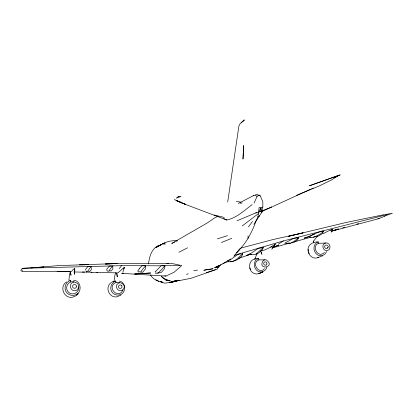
<?xml version="1.0" encoding="UTF-8"?>
<svg xmlns="http://www.w3.org/2000/svg" width="413" height="413" viewBox="0 0 413 413"><rect width="100%" height="100%" fill="white"/><g stroke="black" fill="none" stroke-linecap="round" stroke-linejoin="round"><path stroke-width="0.62" d="M78.744 286.803C79.198 290.06 76.875 293.225 73.643 293.798A5.839 5.808 -10.9 0 1 67.892 291.449C65.166 288.357 67.071 283.199 70.793 281.873C75.791 280.783 82.285 285.605 76.808 290.06C71.15 293.607 67.288 283.184 73.886 282.208L73.751 281.609M227.692 202.055L238.884 126.115L240.175 123.533L244.207 119.966L243.582 121.076M70.318 271.785L69.379 275.394L68.919 280.381M74.841 269.586L74.299 274.263L74.81 268.264L72.838 269.741L71.516 271.578M148.52 263.907C149.387 256.845 151.354 249.075 158.251 245.59M313.431 242.101L313.612 241.016L317.473 236.215M116.889 273.463L117.302 276.947L116.647 273.189L118.159 272.678L124.37 267.232L122.785 272.425M236.995 220.79L255.683 212.943L258.523 212.473L260.118 211.404L260.877 207.951L262.394 207.032L262.012 211.977L253.938 224.238M85.553 270.164L85.868 268.915L87.881 266.561L91.552 266.462M264.506 268.667C258.91 275.239 250.959 262.818 258.848 259.885L258.605 258.548L256.845 258.45L254.862 259.121L256.979 253.582M123.91 268.92L124.37 267.232M256.643 219.979L258.863 213.263L242.235 225.942M256.272 220.196C252.162 232.359 245.807 243.938 236.391 252.87L239.979 248.807L233.753 256.282M313.612 241.016L312.884 243.014L316.105 241.925L318.284 241.925L318.547 243.303C310.591 246.339 318.717 259.101 324.401 252.4M327.7 245.941A1.864 1.704 69 0 0 325.976 245.09A1.864 1.704 69 0 0 324.67 246.416C324.159 248.507 327.566 249.555 327.953 247.279M115.671 272.725L114.499 276.767L114.194 280.303M327.705 247.914L328.474 246.169M254.109 203.051L257.067 196.371L258.584 195.463L260.35 195.927L262.828 201.849L262.854 207.269M123.053 289.833C118.583 300.205 105.754 286.983 116.001 282.477C120.694 281.372 127.751 285.445 122.424 290.117C118.164 292.889 113.89 285.935 118.221 283.308L119.682 282.802M261.429 252.477L261.966 254.32L260.546 251.145C265.92 250.092 270.887 247.082 275.363 244.037L271.785 249.297M260.877 207.951L258.523 212.473L259.111 207.491L260.877 207.951L262.012 211.977L260.118 211.404L259.008 211.786M20.758 270.644L21.249 269.71L22.983 268.3L43.855 267.056L38.094 267.423M254.862 259.121L255.43 258.079M218.988 266.437L217.217 269.131L206.304 272.657M331.164 232.235L332.408 230.459M248.43 226.902L252.555 221.425M119.197 268.61L121.639 265.657L164.968 265.822L164.611 268.584L161.622 272.152L157.606 273.282M21.848 268.77L22.983 268.3L121.639 265.657M274.325 245.193L275.363 244.037M218.921 266.7L215.472 267.815L218.921 266.7L220.857 264.588M241.171 122.976L244.207 119.966M111.469 282.456C104.474 286.617 108.862 298.093 116.812 296.859L119.605 295.656M161.209 265.616L155.087 272.048L155.494 272.059M66.679 281.857C59.038 286.266 63.762 298.671 72.352 297.288L75.398 295.997M76.591 294.903L77.783 293.808M75.894 295.904L78.351 293.658M258.311 216.877L259.57 215.849M217.992 265.998L218.967 265.223M323.054 233.799L328.49 230.919L332.723 229.2L330.658 230.377M174.983 199.18L174.627 199.464L174.854 199.882L180.543 202.034M252.167 204.564C244.32 210.47 236.721 217.852 226.83 220.021L184.848 204.172L176.568 200.682L185.246 204.27L176.769 200.785M88.563 271.795L90.204 270.995L91.469 269.39L90.948 266.514L87.726 271.233L86.869 271.449L86.456 272.121L86.25 271.021M112.986 265.889L110.441 268.62L108.826 271.14L107.633 271.238L106.657 269.916L106.895 269.054L109.481 265.982L112.641 266.148L112.93 268.749L111.35 270.897L109.491 270.954M333.962 177.957L340.219 174.838L337.932 175.664L331.556 179.908L319.388 185.902L296.648 195.277M336.161 176.862L337.932 175.664L309.533 185.747L337.932 175.664M230.588 258.982L222.044 264.289L214.621 267.676L217.434 266.277M120.235 295.569L121.035 295.047M379.005 218.198L377.988 218.859L331.128 231.363M278.388 244.129L283.452 240.908L386.955 214.636M313.23 234.341L310.586 236.004L304.092 238.151C310.948 236.67 316.503 231.688 323.56 231.223L322.31 233.66L318.81 235.859L313.214 237.356M162.959 243.995L165.117 242.989L162.552 243.856L155.959 247.578L161.091 244.486M379.041 218.281L377.988 218.859L384.782 216.236M238.239 203.516L253.902 195.416M113.812 281.511L114.112 281.093L111.928 282.007M178.906 252.26L187.574 247.8M270.654 247.284L272.317 246.432M218.007 216.226L214.636 217.919L207.238 222.968L171.736 243.474L174.792 242.003M312.202 243.288C304.505 246.447 308.377 259.132 316.482 258.053L318.526 257.134M318.284 241.925C310.726 244.336 313.942 256.927 321.722 255.616A6.99 6.417 69.1 0 0 326.575 251.476M258.605 258.548C251.156 260.815 254.165 273.163 261.837 271.8A6.747 6.34 70.1 0 0 266.819 267.263M158.102 246.262L161.881 244.501M116.001 282.477L115.774 281.072C112.434 282.146 110.338 285.626 110.808 289.085A7.067 6.99 72.5 0 0 118.939 295.011C126.337 294.061 126.605 282.58 119.424 281.036M262.317 211.353L272.115 206.836L261.93 210.878M272.699 206.567L310.406 189.335M70.793 281.873L70.556 280.365C66.952 281.501 64.609 285.207 65.089 288.955A7.61 7.573 -10.5 0 0 73.881 295.31C82.455 294.34 82.037 280.664 73.488 280.2M311.557 188.813L313.286 188.034M121.99 273.354L165.918 276.096L174.131 272.219L181.694 265.59L172.665 263.633L168.458 263.318L115.97 263.417L105.341 264.021L117.158 263.546L58.295 265.621L36.711 267.428M322.388 255.926L317.767 257.676M259.183 273.236L257.666 273.912C248.43 275.032 246.375 260.505 255.358 258.827M221.435 242.529L231.817 238.291M228.694 261.444L222.85 263.515M186.48 274.433L188.256 273.736M258.693 273.607L262.88 271.991L258.693 273.607L261.284 272.621M162.521 243.716C166.935 241.703 171.813 240.221 176.707 240.815M272.812 247.356L278.78 245.115L273.065 247.258M114.112 281.093L115.774 281.072M248.827 254.935L238.75 258.259M325.718 242.937L324.381 243.417C321.2 245.642 323.343 251.202 327.194 250.67C331.133 249.911 330.818 243.944 327.153 242.989L318.547 243.303M264.759 259.813L263.442 260.283C256.241 270.866 276.695 267.531 266.173 259.849L258.848 259.885M255.683 212.943L256.793 212.561M384.622 216.092L392.35 213.268L385.355 214.512M215.379 269.792L191.033 278.29L181.039 280.272L171.658 281.418L165.499 279.725L162.381 277.567M240.464 203.475L242.209 202.907M217.377 238.859L227.578 235.653M331.593 231.063L338.257 229.076L331.613 231.053M234.445 255.291L240.779 253.432M283.452 240.908L241.832 253.123L242.736 253.752L241.791 256.112C238.76 259.627 234.491 261.429 230.072 261.62M227.816 260.784L230.046 260.04L238.141 254.207L242.736 253.752C238.657 257.314 234.532 262.714 228.492 261.734L227.955 260.768M179.268 280.262L172.216 282.234L164.617 283.168L160.068 281.511L162.438 282.208C157.74 281.459 152.764 279.209 150.451 274.862M272.11 247.97L289.771 243.081M294.5 241.77L310.937 237.222M240.758 248.105L272.931 239.566L303.116 232.849L288.589 236.298L345.836 222.54L384.457 214.59M336.621 229.514L338.474 229.024M342.805 227.873L344.664 227.382M356.878 224.14L358.685 223.66M176.413 281.062L179.505 280.267M166.764 263.742L168.458 263.318M253.432 195.777L255.384 195.344L257.067 196.371M313.72 234.238L314.696 234.037M177.497 280.473L178.715 280.246M290.478 243.045L287.846 243.164M177.967 280.412L179.041 280.246L177.802 280.386M255.425 194.508L256.974 194.265L258.584 195.463M193.754 270.654L197.512 270.087M174.844 280.757L176.026 280.608M291.542 242.865L293.7 242.653L297.572 239.922L298.584 237.759L297.721 237.284M174.735 280.799L176.351 280.639M31.006 267.846L35.446 267.521M31.687 267.836L35.528 267.588M177.125 240.805L176.057 240.841L177.234 240.908M79.306 264.841L88.341 264.671L82.146 264.779M169.924 280.634L168.024 280.644L165.303 279.1L168.024 280.644L169.903 280.732M179.748 265.595L162.133 265.611L164.968 265.822L159.129 272.1L157.849 273.024L156.904 272.931L155.877 273.556L155.727 273.174M67.19 271.635L26.582 271.651L21.533 270.995L22.818 271.083M57.082 271.64L70.912 271.651L57.779 271.63M116.822 272.885L96.761 272.384M84.443 272.224L73.865 271.935M91.144 272.363L97.716 272.503M82.316 271.955L92.001 272.244M256.272 253.876L257.366 253.918L262.121 250.113L263.226 247.707L262.167 247.155M162.552 243.856L165.303 244.114M141.143 272.053L142.764 272.286L145.629 268.61L145.655 265.631M166.754 279.906L165.499 279.725L168.54 280.303M250.479 254.165L251.636 254.356M236.262 201.368L240.939 202.169M322.455 231.006L323.56 231.223C320.261 234.754 315.93 236.484 311.402 237.635L308.496 236.515M214.048 215.003L224.29 217.439M164.73 275.76L165.918 276.096M69.818 280.112L70.556 280.365M223.784 218.668L225.457 219.329M260.118 211.404L261.765 212.081M155.84 279.725L158.716 281.32M226.014 219.546L226.83 220.021M258.868 194.874L260.35 195.927M164.379 278.651L161.287 276.178L161.896 276.994M164.818 279.007L165.814 280.076M308.609 252.328L309.198 253.809M249.855 267.908L250.541 269.699M121.799 285.827C123.435 288.749 117.886 289.632 118.505 286.348A1.884 1.859 71.6 0 1 121.871 285.811M70.2 271.548L71.01 275.28L70.561 272.425M308.088 249.297L308.33 251.202M248.012 235.869L248.068 238.528M76.436 286.163C76.926 289.131 71.903 288.95 72.6 286.018A2.029 2.019 -7 0 1 74.206 284.547A2.029 2.019 -7.2 0 1 76.188 285.455L76.436 286.163M243.505 148.665L242.999 159.077L243.691 145.51L243.505 148.665M266.943 263.995C266.545 266.189 263.21 265.234 263.716 263.179A1.797 1.683 70 0 1 265.022 261.888A1.797 1.683 70 0 1 266.705 262.704L266.943 263.995M139.377 268.548L137.777 271.088L138.479 271.997L139.501 271.764L140.668 272.126L143.161 268.548L145.758 265.822L142.149 265.631L139.377 268.548M263.226 247.707L255.213 254.723L248.915 254.222L251.548 252.963L258.466 248.239L263.226 247.707M298.584 237.759L294.743 240.841L290.551 243.272L287.241 243.567L284.645 243.2L293.633 238.322L298.584 237.759M178.664 196.273L176.274 198.157L180.925 196.526L178.664 196.273M250.743 254.176L246.607 255.306L250.789 254.181M176.392 281.026L169.185 282.704L176.392 281.026M208.121 269.426L203.805 270.236L213.082 268.765L208.121 269.426M150.616 272.998L134.69 273.974L150.616 272.998M123.089 273.334L121.907 273.313L123.089 273.334"/></g></svg>
